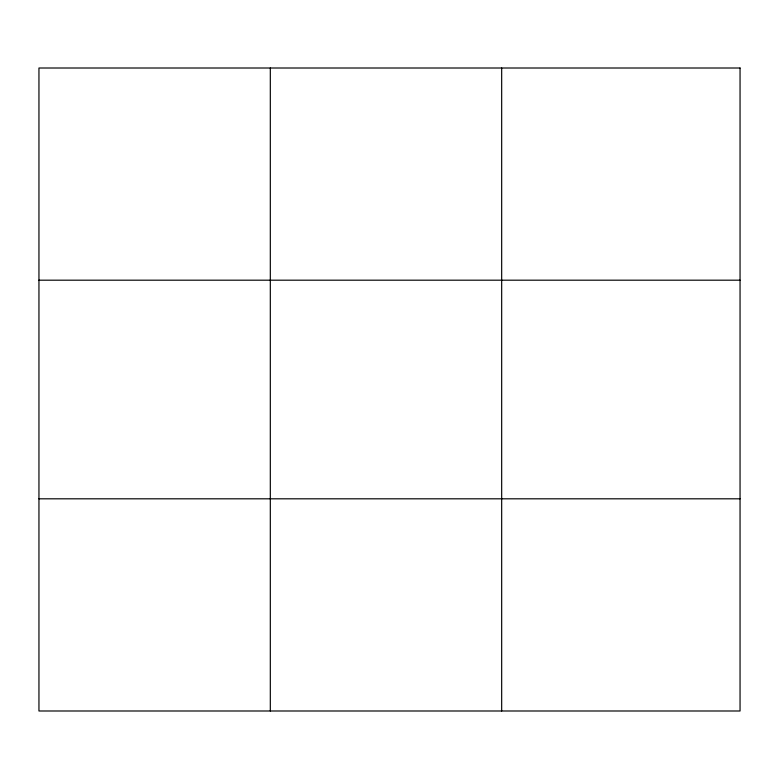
<?xml version="1.0" encoding="UTF-8"?>
<svg xmlns="http://www.w3.org/2000/svg" width="779" height="779" viewBox="0 0 779 779"><rect width="100%" height="100%" fill="white"/><g stroke="black" fill="none" stroke-linecap="round" stroke-linejoin="round"><path stroke-width="1.17" d="M270.313 710.993L270.313 68.007M501.676 710.993L501.676 68.007M38.95 280.187L740.05 280.187M38.95 498.813L740.05 498.813M740.05 68.007L740.05 710.993L38.95 710.993L38.95 68.007L740.05 68.007"/></g></svg>
